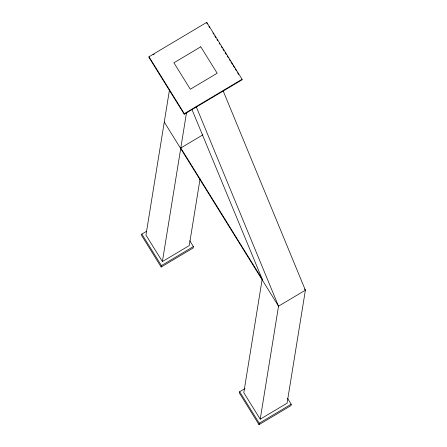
<?xml version="1.0" encoding="UTF-8"?>
<svg xmlns="http://www.w3.org/2000/svg" width="447" height="447" viewBox="0 0 447 447"><rect width="100%" height="100%" fill="white"/><g stroke="black" fill="none" stroke-linecap="round" stroke-linejoin="round"><path stroke-width="0.67" d="M148.991 56.758L148.901 57.322L184.225 114.236L241.995 79.834L242.09 79.264L206.765 22.35L148.991 56.758L184.315 113.672L184.225 114.236M146.577 231.267L141.844 234.088L141.615 235.502L161.177 267.027L193.149 247.984L193.378 246.571L189.757 240.737M169.502 89.758L145.962 235.088L162.401 261.568L189.254 245.576L200.083 178.733M161.177 267.027L161.406 265.613L141.844 234.088M162.401 261.568L186.533 112.549M206.765 22.35L206.67 22.914L207.408 24.099M245.001 388.538L239.67 391.712L239.441 393.125L259.009 424.65L290.975 405.608L291.204 404.2L287.583 398.361M191.875 109.325L262.188 279.135L243.794 392.712L260.227 419.191L287.086 403.2L305.385 290.187L223.215 91.009M259.009 424.65L259.238 423.236L239.67 391.712M260.227 419.191L278.531 306.178L196.093 106.358M153.07 54.841L154.26 54.132M184.315 113.672L242.09 79.264M202.877 134.838L180.795 147.991L262.188 279.135M161.406 265.613L193.378 246.571M259.238 423.236L291.204 404.2M208.878 26.474L209.615 27.658M212.928 32.994L213.66 34.179M214.767 35.961L215.873 37.738M216.974 39.515L217.711 40.699M219.181 43.074L219.918 44.259M221.388 46.628L222.125 47.818M222.863 49.002L223.964 50.779M225.07 52.562L226.171 54.338M227.277 56.115L228.383 57.898M229.484 59.674L230.222 60.859M230.959 62.044L232.429 64.418M233.166 65.603L234.636 67.972M235.373 69.162L236.474 70.939M237.58 72.716L238.687 74.498M304.658 289.008L305.385 290.187L278.531 306.178L164.267 122.076M200.764 46.801L173.911 62.792L190.316 89.227L217.169 73.23L200.764 46.801"/></g></svg>
